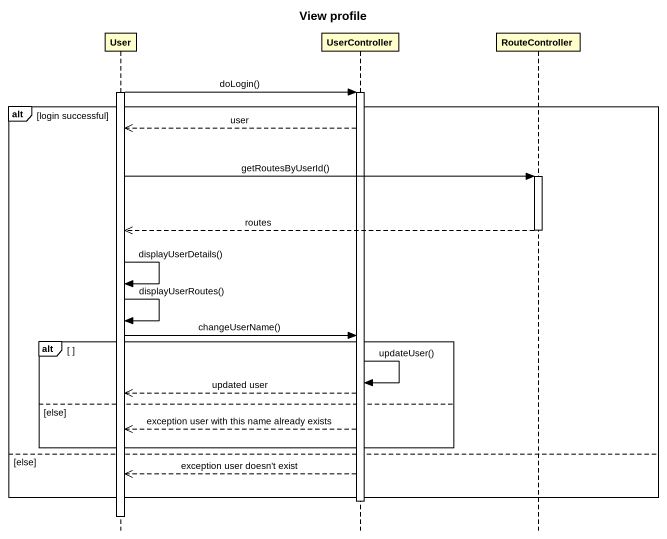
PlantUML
@startuml
title View profile
hide footbox
participant User
participant UserController
participant RouteController

activate User
User -> UserController : doLogin()
activate UserController
alt login successful
  UserController -->> User : user
  User -> RouteController : getRoutesByUserId()
  activate RouteController
  RouteController -->> User : routes
  deactivate RouteController
  User -> User : displayUserDetails()
  User -> User : displayUserRoutes()
  User -> UserController : changeUserName()
  alt
    UserController -> UserController : updateUser()
    UserController -->> User : updated user
  else else
    UserController -->> User : exception user with this name already exists
  end
else else
  UserController -->> User : exception user doesn't exist
end
deactivate UserController
deactivate User
@enduml
